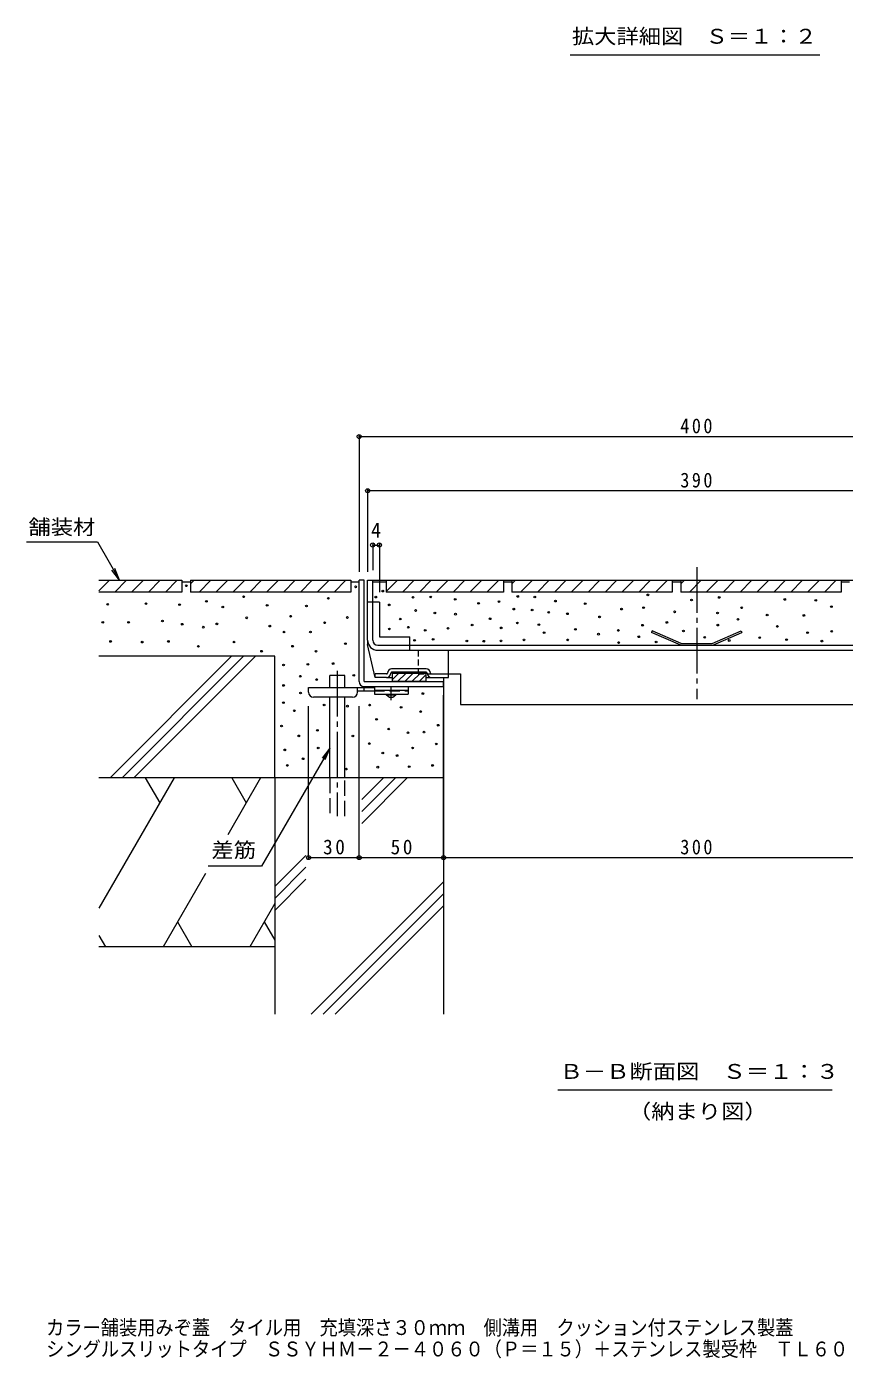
# Model space of a CAD drawing. Units: millimetres at full size, sheet at 1:3, with parts at other scales. Extents: x -1126 to 1153, y -824 to 816.
# Drawn here: x 197 to 682, y -824 to -35 of the extents above; entities that cross this region are included whole.
import ezdxf
from ezdxf.enums import TextEntityAlignment as Align

# ---------------------------------------------------------------- set-up
doc = ezdxf.new("R2010")
doc.units = ezdxf.units.MM
doc.header["$LTSCALE"] = 3
doc.header["$PDMODE"] = 32
doc.header["$PDSIZE"] = 2.4
for name, pattern in [('CHAIN1', [8, 5, -1, 1, -1]), ('CHAIN2', [12, 9, -1, 1, -1]), ('DASHED1', [1.8, 1.2, -0.6]), ('DASHED2', [3, 2, -1]), ('DASHED3', [4, 3, -1])]:
    doc.linetypes.add(name, pattern=pattern)
for name, color, linetype, lineweight in [('4-0', 7, 'CHAIN2', 9), ('4-1', 2, 'Continuous', 9), ('4-2', 3, 'Continuous', 9), ('4-3', 4, 'Continuous', 9), ('4-4', 7, 'Continuous', 9), ('4-5', 7, 'Continuous', 9), ('4-6', 6, 'Continuous', 9), ('4-9', 5, 'Continuous', 5), ('4-C', 2, 'Continuous', 9), ('4-E', 7, 'Continuous', 9), ('D-5', 7, 'Continuous', 9)]:
    doc.layers.add(name, color=color, linetype=linetype, lineweight=lineweight)
doc.layers.add('F-5_F-5ﾚｲﾔ', color=2, linetype='Continuous')
doc.styles.add('ＭＳ ゴシック', font='')
doc.styles.get('ＭＳ ゴシック').set_extended_font_data('MS Gothic')

msp = doc.modelspace()

# ---------------------------------------------------------------- linework, layer by layer
at = {"layer": '4-0'}
msp.add_line((594.265, -355.362), (594.265, -433.478), dxfattribs=at)
at = {"layer": '4-1'}
for p, q in [((394.265, -423.119), (394.265, -363.119)), ((397.265, -423.119), (444.265, -423.119)), ((444.265, -426.119), (444.265, -423.119)), ((397.265, -426.119), (444.265, -426.119))]:
    msp.add_line(p, q, dxfattribs=at)
msp.add_lwpolyline([(397.265, -423.119), (397.265, -363.119), (394.265, -363.119)], dxfattribs=at)
msp.add_arc((397.265, -423.119), 3, 180, 270, dxfattribs=at)
at = {"layer": '4-2'}
for p, q in [((399.265, -398.619), (399.265, -363.119)), ((399.265, -363.119), (780.265, -363.119)), ((402.265, -398.619), (402.265, -363.119)), ((567.914, -393.119), (567.513, -394.035)), ((584.824, -401.619), (567.513, -394.035)), ((585.033, -400.619), (567.914, -393.119)), ((603.497, -400.619), (620.616, -393.119)), ((603.707, -401.619), (621.018, -394.035)), ((620.616, -393.119), (621.018, -394.035)), ((405.265, -401.619), (759.265, -401.619)), ((585.033, -400.619), (603.497, -400.619)), ((405.265, -404.619), (759.265, -404.619))]:
    msp.add_line(p, q, dxfattribs=at)
for radius in [6, 3]:
    msp.add_arc((405.265, -398.619), radius, 180, 270, dxfattribs=at)
at = {"layer": '4-3', "linetype": 'DASHED1'}
for p, q in [((402.265, -376.119), (399.265, -376.119)), ((424.265, -404.619), (424.265, -401.619))]:
    msp.add_line(p, q, dxfattribs=at)
at = {"layer": '4-3'}
for p, q in [((406.265, -376.119), (402.265, -376.119)), ((406.265, -376.119), (406.265, -396.619)), ((399.265, -398.619), (399.265, -401.119)), ((403.765, -420.619), (399.265, -401.119)), ((406.265, -396.619), (424.265, -396.619)), ((424.265, -401.619), (424.265, -396.619)), ((434.015, -415.619), (413.515, -415.619)), ((434.015, -417.619), (413.515, -417.619)), ((413.765, -417.619), (413.765, -423.119)), ((413.765, -417.719), (433.765, -417.719)), ((413.765, -417.819), (433.765, -417.819)), ((413.765, -417.919), (433.765, -417.919)), ((433.765, -417.619), (433.765, -423.119)), ((403.765, -420.619), (403.765, -418.619)), ((410.515, -418.619), (403.765, -418.619)), ((410.515, -420.619), (403.765, -420.619)), ((410.515, -420.619), (413.765, -420.619)), ((413.765, -418.019), (433.765, -418.019)), ((417.809, -418.119), (413.765, -422.163)), ((413.765, -418.119), (433.765, -418.119)), ((433.765, -423.119), (413.765, -423.119)), ((422.051, -418.119), (417.051, -423.119)), ((426.294, -418.119), (421.294, -423.119)), ((430.536, -418.119), (425.536, -423.119)), ((433.765, -419.133), (429.779, -423.119)), ((437.015, -418.619), (447.265, -418.619))]:
    msp.add_line(p, q, dxfattribs=at)
msp.add_lwpolyline([(433.765, -420.619), (447.265, -420.619), (447.265, -404.619)], dxfattribs=at)
for centre, radius, start, end in [((413.515, -418.119), 2.5, 90, 180), ((413.515, -418.119), 0.5, 90, 180), ((434.015, -418.119), 2.5, 0, 90), ((434.015, -418.119), 0.5, 0, 90), ((410.515, -418.119), 0.5, 270, 0), ((410.515, -418.119), 2.5, 270, 0), ((437.015, -418.119), 2.5, 180, 270), ((437.015, -418.119), 0.5, 180, 270)]:
    msp.add_arc(centre, radius, start, end, dxfattribs=at)
at = {"layer": '4-4'}
for p, q in [((394.265, -277.124), (394.265, -358.12)), ((394.265, -278.024), (794.265, -278.024)), ((399.265, -309.241), (399.265, -358.12)), ((789.265, -310.141), (399.265, -310.141)), ((402.265, -341.358), (402.265, -357.119)), ((402.265, -342.258), (406.265, -342.258)), ((406.265, -341.358), (406.265, -370.119)), ((444.265, -528.267), (444.265, -431.119)), ((364.265, -528.267), (364.265, -437.619)), ((394.265, -528.267), (394.265, -437.619)), ((364.265, -527.367), (394.265, -527.367)), ((394.265, -527.367), (444.265, -527.367)), ((444.265, -527.367), (744.265, -527.367))]:
    msp.add_line(p, q, dxfattribs=at)
for p in [(394.265, -278.024), (399.265, -310.141), (402.265, -342.258), (406.265, -342.258), (364.265, -527.367), (394.265, -527.367), (444.265, -527.367)]:
    msp.add_point(p, dxfattribs=at)
at = {"layer": '4-5'}
for p, q in [((252.299, -363.119), (249.429, -356.19)), ((376.807, -462.505), (336.421, -532.456)), ((376.807, -462.505), (372.241, -468.455)), ((376.807, -462.505), (373.936, -469.434)), ((336.421, -532.456), (304.751, -532.456)), ((511.954, -664.978), (674.568, -664.978))]:
    msp.add_line(p, q, dxfattribs=at)
msp.add_lwpolyline([(197.229, -340.35), (239.153, -340.35), (252.299, -363.119), (247.734, -357.169)], dxfattribs=at)
at = {"layer": '4-6'}
for p, q in [((344.265, -408.119), (240.065, -408.119)), ((247.133, -479.682), (318.696, -408.119)), ((253.767, -480.119), (325.767, -408.119)), ((260.838, -480.119), (332.838, -408.119)), ((344.265, -480.119), (344.265, -408.119)), ((376.807, -426.619), (376.807, -419.619)), ((444.265, -420.619), (444.265, -620.119)), ((376.807, -480.119), (376.807, -432.419)), ((385.807, -480.119), (385.807, -432.419)), ((344.265, -480.119), (240.065, -480.119)), ((284.591, -480.119), (240.065, -557.241)), ((267.544, -480.119), (276.067, -494.883)), ((335.893, -480.119), (316.403, -513.878)), ((318.846, -480.119), (327.37, -494.883)), ((444.265, -480.119), (344.265, -480.119)), ((344.265, -480.119), (344.265, -620.119)), ((395.818, -492.929), (408.627, -480.119)), ((395.818, -500), (415.699, -480.119)), ((395.818, -507.071), (422.77, -480.119)), ((344.265, -544.482), (362.698, -526.048)), ((344.265, -551.553), (362.698, -533.12)), ((303.145, -536.841), (278.158, -580.119)), ((344.265, -558.624), (362.698, -540.191)), ((365.907, -620.119), (444.265, -541.762)), ((372.978, -620.119), (444.265, -548.833)), ((344.265, -554.477), (329.46, -580.119)), ((380.049, -620.119), (444.265, -555.904)), ((286.682, -565.356), (295.206, -580.119)), ((337.984, -565.356), (344.265, -576.235)), ((240.065, -573.471), (243.904, -580.119)), ((344.265, -580.119), (240.065, -580.119))]:
    msp.add_line(p, q, dxfattribs=at)
at = {"layer": '4-6', "linetype": 'CHAIN2'}
msp.add_line((381.307, -416.834), (381.307, -502.786), dxfattribs=at)
at = {"layer": '4-6', "linetype": 'DASHED3'}
for p, q in [((376.807, -480.119), (376.807, -502.786)), ((385.807, -502.786), (385.807, -480.119))]:
    msp.add_line(p, q, dxfattribs=at)
at = {"layer": '4-6'}
msp.add_lwpolyline([(385.807, -426.619), (385.807, -419.619), (376.807, -419.619)], dxfattribs=at)
at = {"layer": '4-9', "linetype": 'DASHED1'}
for p, q in [((429.265, -404.619), (429.265, -418.619)), ((429.265, -418.619), (447.265, -418.619))]:
    msp.add_line(p, q, dxfattribs=at)
at = {"layer": '4-9'}
for p, q in [((447.265, -418.619), (454.265, -418.619)), ((454.265, -418.619), (454.265, -436.619)), ((454.265, -436.619), (734.265, -436.619))]:
    msp.add_line(p, q, dxfattribs=at)
at = {"layer": '4-C', "color": 4}
for p, q in [((364.265, -429.419), (364.265, -426.619)), ((364.265, -426.619), (403.265, -426.619)), ((390.265, -432.419), (367.265, -432.419)), ((393.26, -428.619), (403.265, -428.619)), ((393.265, -429.419), (393.265, -426.619)), ((397.265, -428.619), (397.265, -426.619))]:
    msp.add_line(p, q, dxfattribs=at)
at = {"layer": '4-C', "color": 3}
for p, q in [((403.265, -426.119), (403.265, -430.619)), ((403.265, -426.119), (423.265, -426.119)), ((403.265, -428.119), (423.265, -428.119)), ((403.265, -430.619), (423.265, -430.619)), ((423.265, -426.119), (423.265, -430.619))]:
    msp.add_line(p, q, dxfattribs=at)
at = {"layer": '4-C', "color": 3, "linetype": 'DASHED2'}
msp.add_line((403.265, -428.619), (423.265, -428.619), dxfattribs=at)
at = {"layer": '4-C'}
for p, q in [((410.515, -431.119), (410.515, -430.619)), ((412.265, -432.619), (410.515, -431.119)), ((416.015, -431.119), (410.515, -431.119)), ((414.265, -432.619), (412.265, -432.619)), ((416.015, -431.119), (414.265, -432.619)), ((416.015, -431.119), (416.015, -430.619))]:
    msp.add_line(p, q, dxfattribs=at)
at = {"layer": '4-C', "color": 4, "linetype": 'CHAIN1'}
msp.add_line((413.265, -434.167), (413.265, -426.119), dxfattribs=at)
at = {"layer": '4-C', "color": 4}
for centre, start, end in [((367.265, -429.419), 180, 270), ((390.265, -429.419), 270, 0)]:
    msp.add_arc(centre, 3, start, end, dxfattribs=at)
at = {"layer": '4-E', "color": 2}
for p, q in [((240.065, -363.119), (289.265, -363.119)), ((240.065, -369.48), (246.426, -363.119)), ((289.265, -370.119), (240.065, -370.119)), ((249.426, -370.119), (256.426, -363.119)), ((259.426, -370.119), (266.426, -363.119)), ((269.426, -370.119), (276.426, -363.119)), ((279.426, -370.119), (286.426, -363.119)), ((289.265, -363.119), (289.265, -370.119)), ((289.265, -364.119), (294.265, -364.119)), ((294.265, -363.119), (294.265, -370.119)), ((294.265, -363.119), (389.265, -363.119)), ((294.265, -365.28), (296.426, -363.119)), ((389.265, -370.119), (294.265, -370.119)), ((299.426, -370.119), (306.426, -363.119)), ((309.426, -370.119), (316.426, -363.119)), ((319.426, -370.119), (326.426, -363.119)), ((329.426, -370.119), (336.426, -363.119)), ((339.426, -370.119), (346.426, -363.119)), ((349.426, -370.119), (356.426, -363.119)), ((359.426, -370.119), (366.426, -363.119)), ((369.426, -370.119), (376.426, -363.119)), ((379.426, -370.119), (386.426, -363.119)), ((389.265, -363.119), (389.265, -370.119)), ((389.265, -364.119), (394.265, -364.119)), ((402.265, -364.119), (410.165, -364.119)), ((410.165, -363.119), (410.165, -370.119)), ((410.165, -363.119), (479.765, -363.119)), ((410.165, -369.88), (416.926, -363.119)), ((479.765, -370.119), (410.165, -370.119)), ((419.926, -370.119), (426.926, -363.119)), ((429.926, -370.119), (436.926, -363.119)), ((439.926, -370.119), (446.926, -363.119)), ((449.926, -370.119), (456.926, -363.119)), ((459.926, -370.119), (466.926, -363.119)), ((469.926, -370.119), (476.926, -363.119)), ((479.765, -363.119), (479.765, -370.119)), ((479.765, -364.119), (484.765, -364.119)), ((484.765, -363.119), (579.765, -363.119)), ((484.765, -363.119), (484.765, -370.119)), ((484.765, -365.28), (486.926, -363.119)), ((579.765, -370.119), (484.765, -370.119)), ((489.926, -370.119), (496.926, -363.119)), ((499.926, -370.119), (506.926, -363.119)), ((509.926, -370.119), (516.926, -363.119)), ((519.926, -370.119), (526.926, -363.119)), ((529.926, -370.119), (536.926, -363.119)), ((539.926, -370.119), (546.926, -363.119)), ((549.926, -370.119), (556.926, -363.119)), ((559.926, -370.119), (566.926, -363.119)), ((569.926, -370.119), (576.926, -363.119)), ((579.765, -363.119), (579.765, -370.119)), ((579.765, -364.119), (584.765, -364.119)), ((584.765, -363.119), (679.765, -363.119)), ((584.765, -363.119), (584.765, -370.119)), ((584.765, -365.28), (586.926, -363.119)), ((679.765, -370.119), (584.765, -370.119)), ((589.926, -370.119), (596.926, -363.119)), ((599.926, -370.119), (606.926, -363.119)), ((609.926, -370.119), (616.926, -363.119)), ((619.926, -370.119), (626.926, -363.119)), ((629.926, -370.119), (636.926, -363.119)), ((639.926, -370.119), (646.926, -363.119)), ((649.926, -370.119), (656.926, -363.119)), ((659.926, -370.119), (666.926, -363.119)), ((669.926, -370.119), (676.926, -363.119)), ((679.765, -363.119), (679.765, -370.119)), ((679.765, -364.119), (684.765, -364.119))]:
    msp.add_line(p, q, dxfattribs=at)
at = {"layer": '4-E'}
for centre in [(291.857, -366.385), (392.183, -367.026), (408.254, -369.543), (245.25, -377.346), (267.943, -376.955), (287.832, -377.607), (303.751, -375.602), (313.459, -378.977), (325.799, -372.895), (339.747, -377.95), (363.027, -378.341), (376.011, -373.808), (404.104, -373.1), (412.081, -377.725), (426.191, -373.239), (436.625, -373.026), (451.183, -374.393), (464.997, -376.809), (477.148, -375.731), (488.22, -372.693), (498.316, -373.065), (510.539, -375.465), (528.204, -376.977), (565.315, -371.785), (591.17, -374.836), (607.564, -373.292), (646.429, -374.466), (664.818, -374.988), (674.078, -378.77), (327.618, -385.383), (353.637, -384.405), (387.285, -385.188), (418.613, -386.086), (427.715, -381.035), (439.131, -382.477), (451.33, -383.212), (471.857, -385.922), (485.869, -380.238), (496.723, -380.757), (506.564, -382.115), (517.64, -382.976), (536.681, -384.802), (549.723, -380.237), (562.765, -379.324), (581.163, -381.822), (606.581, -382.504), (618.693, -386.257), (620.911, -379.434), (635.996, -383.726), (657.776, -383.987), (242.372, -388.057), (257.64, -388.041), (277.724, -387.258), (289.397, -389.149), (301.917, -390.91), (309.938, -388.954), (341.312, -390.274), (349.724, -393.796), (365.374, -393.796), (373.786, -388.318), (412.168, -391.965), (423.36, -390.92), (433.399, -392.766), (446.921, -391.59), (461.176, -389.645), (478.422, -391.311), (488.003, -388.4), (500.754, -389.466), (503.818, -394.142), (522.413, -392.152), (547.831, -392.834), (562.161, -389.764), (576.557, -388.134), (586.385, -393.175), (606.752, -389.669), (642.021, -390.455), (659.91, -394.199), (674.239, -393.346), (246.945, -399.387), (265.726, -399.779), (281.245, -399.387), (298.983, -402.257), (320.111, -399.713), (354.81, -402.208), (386.111, -400.643), (427.062, -398.672), (438.08, -398.106), (458.091, -399.086), (468.086, -399.233), (478.324, -399.052), (491.944, -398.464), (517.807, -398.464), (536.06, -395.052), (548.001, -399.999), (559.943, -396.587), (570.178, -399.658), (598.965, -396.908), (613.509, -398.805), (631.587, -397.106), (647.499, -398.28), (668.439, -399.146), (336.421, -405.142), (368.7, -405.142), (349.44, -413.302), (363.873, -412.955), (378.827, -412.433), (349.449, -425.421), (359.383, -419.978), (369.081, -421.93), (391.087, -419.389), (359.552, -429.905), (432.027, -430.227), (349.372, -435.61), (355.812, -440.398), (373.499, -436.96), (387.325, -437.686), (400.439, -437.082), (419.128, -438.402), (430.705, -440.897), (348.284, -449.442), (404.57, -445.522), (441.097, -448.97), (358.502, -455.289), (369.558, -451.972), (390.543, -455.327), (411.757, -451.235), (423.182, -453.446), (432.699, -453.06), (350.209, -463.581), (370.004, -462.424), (400.273, -459.83), (408.256, -465.424), (425.924, -462.424), (439.951, -460.08), (351.683, -472.795), (361.035, -468.85), (416.749, -466.929), (423.919, -473.532), (437.72, -472.812), (386.66, -474.966), (405.266, -473.81)]:
    msp.add_circle(centre, 0.5, dxfattribs=at)
at = {"layer": 'D-5'}
msp.add_line((519.227, -51.988), (667.296, -51.988), dxfattribs=at)

# ---------------------------------------------------------------- texts
at = {"layer": '4-4', "color": 2, "style": 'ＭＳ ゴシック'}
msp.add_text('4', height=8.798, dxfattribs=at).set_placement((401.265, -340.458), align=Align.BOTTOM_LEFT)
at = {"layer": '4-4', "color": 2, "char_height": 8.798, "attachment_point": 7, "style": 'ＭＳ ゴシック'}
for s, insert in [('\\T1.27;\\W0.9;400', (584.515, -276.224)), ('\\T1.27;\\W0.9;390', (584.515, -308.341)), ('\\T1.27;\\W0.95;30', (372.89, -525.567)), ('\\T1.27;\\W0.95;50', (412.89, -525.567)), ('\\T1.27;\\W0.9;300', (584.515, -525.567))]:
    msp.add_mtext(s, dxfattribs=dict(at, insert=insert))
at = {"layer": '4-5', "color": 2, "style": 'ＭＳ ゴシック'}
for s, width, p in [('舗装材', 1.1, (198.305, -338.674)), ('差筋', 1.1, (306.731, -529.886)), ('Ｂ－Ｂ断面図\u3000Ｓ＝１：３', 1.15, (513.023, -661.021)), ('（納まり図）', 1.15, (553.511, -684.701))]:
    msp.add_text(s, height=8.798, dxfattribs=dict(at, width=width)).set_placement(p, align=Align.BOTTOM_LEFT)
at = {"layer": 'D-5', "color": 2, "style": 'ＭＳ ゴシック', "width": 1.1}
msp.add_text('拡大詳細図\u3000Ｓ＝１：２', height=8.798, dxfattribs=at).set_placement((520.296, -48.031), align=Align.BOTTOM_LEFT)
at = {"layer": 'F-5_F-5ﾚｲﾔ', "style": 'ＭＳ ゴシック', "width": 0.9}
for s, p in [('カラー舗装用みぞ蓋\u3000タイル用\u3000充填深さ３０ｍｍ\u3000側溝用\u3000クッション付ステンレス製蓋', (208.737, -812.699)), ('シングルスリットタイプ\u3000ＳＳＹＨＭ－２－４０６０（Ｐ＝１５）＋ステンレス製受枠\u3000ＴＬ６０', (208.812, -825.389))]:
    msp.add_text(s, height=8.798, dxfattribs=at).set_placement(p, align=Align.BOTTOM_LEFT)

doc.saveas('drawing.dxf')
